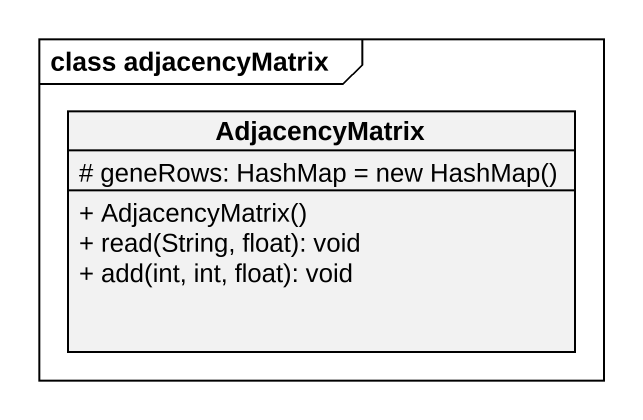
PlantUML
@startuml
mainframe class adjacencyMatrix
hide circle
hide empty members
skinparam classAttributeIconSize 0
class AdjacencyMatrix {
  {field} # geneRows: HashMap = new HashMap()
  + AdjacencyMatrix()
  + read(String, float): void
  + add(int, int, float): void
}
@enduml
